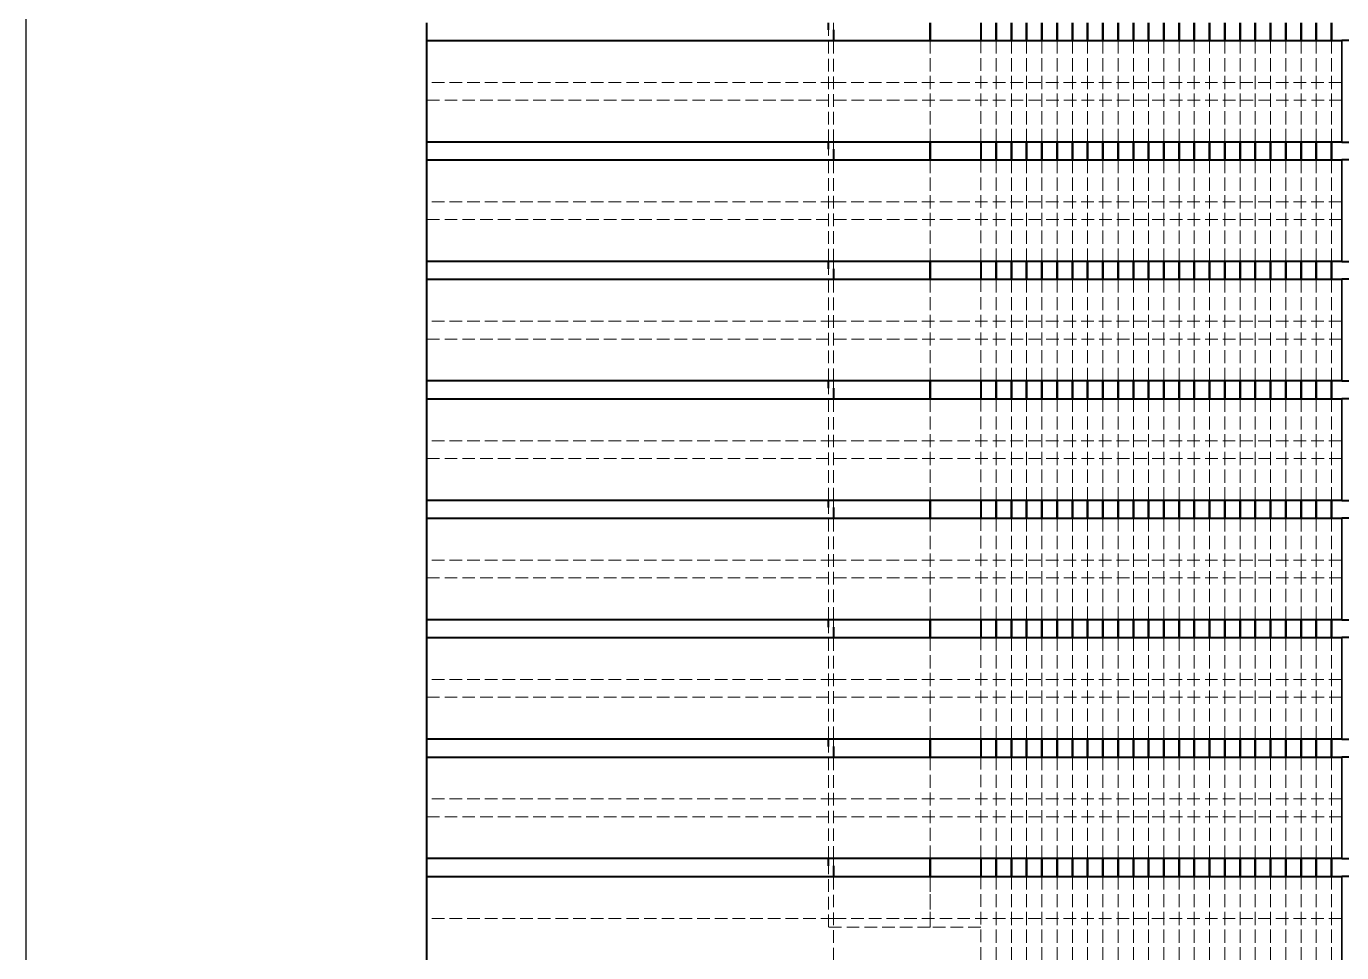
# Model space of a CAD drawing. Header units: millimetres. Extents: x 0 to 630, y 0 to 446.
# Drawn here: x 15 to 40.88, y 137.94 to 156.17 of the extents above; entities that cross this region are included whole.
import ezdxf

# ---------------------------------------------------------------- set-up
doc = ezdxf.new("R2010")
doc.units = ezdxf.units.MM
doc.header["$LTSCALE"] = 1.5
doc.linetypes.add('DASHED', pattern=[0.2067, 0.1654, -0.0413])
doc.layers.get('0').update_dxf_attribs({"color": 3, "lineweight": 25, "true_color": 0x00ff00})
for name, color, linetype, lineweight, true_color in [('가려진 것(ISO)', 2, 'DASHED', 18, 0xffff00), ('가시적인 것(ISO)', 3, 'Continuous', 40, 0x00ff00), ('가시적인 좁은 것(ISO)', 3, 'Continuous', 35, 0x00ff00)]:
    doc.layers.add(name, color=color, linetype=linetype, lineweight=lineweight, true_color=true_color)
doc.layers.add('경계(ISO)', color=7, linetype='Continuous', lineweight=25)

# ---------------------------------------------------------------- blocks, each defined once
blk = doc.blocks.new('경계 Default Border')
at = {"layer": '경계(ISO)', "flags": 128}
blk.add_lwpolyline([(10, 10), (10, 287), (410, 287), (410, 10), (10, 10)], dxfattribs=at)

msp = doc.modelspace()

# ---------------------------------------------------------------- linework, layer by layer
at = {"layer": '가려진 것(ISO)'}
for p, q in [((30.785, 153.894), (30.785, 156.102)), ((32.785, 155.894), (32.785, 153.894)), ((32.785, 153.894), (32.785, 155.894)), ((33.785, 155.894), (33.785, 153.894)), ((34.085, 155.894), (34.085, 153.894)), ((34.085, 153.894), (34.085, 155.894)), ((34.385, 155.894), (34.385, 153.894)), ((34.385, 153.894), (34.385, 155.894)), ((34.685, 155.894), (34.685, 153.894)), ((34.685, 153.894), (34.685, 155.894)), ((34.985, 155.894), (34.985, 153.894)), ((34.985, 153.894), (34.985, 155.894)), ((35.285, 155.894), (35.285, 153.894)), ((35.285, 153.894), (35.285, 155.894)), ((35.585, 155.894), (35.585, 153.894)), ((35.585, 153.894), (35.585, 155.894)), ((35.885, 155.894), (35.885, 153.894)), ((35.885, 153.894), (35.885, 155.894)), ((36.185, 155.894), (36.185, 153.894)), ((36.185, 153.894), (36.185, 155.894)), ((36.485, 155.894), (36.485, 153.894)), ((36.485, 153.894), (36.485, 155.894)), ((36.785, 155.894), (36.785, 153.894)), ((36.785, 153.894), (36.785, 155.894)), ((37.085, 155.894), (37.085, 153.894)), ((37.085, 153.894), (37.085, 155.894)), ((37.385, 155.894), (37.385, 153.894)), ((37.385, 153.894), (37.385, 155.894)), ((37.685, 155.894), (37.685, 153.894)), ((37.685, 153.894), (37.685, 155.894)), ((37.985, 155.894), (37.985, 153.894)), ((37.985, 153.894), (37.985, 155.894)), ((38.285, 155.894), (38.285, 153.894)), ((38.285, 153.894), (38.285, 155.894)), ((38.585, 155.894), (38.585, 153.894)), ((38.585, 153.894), (38.585, 155.894)), ((38.885, 155.894), (38.885, 153.894)), ((38.885, 153.894), (38.885, 155.894)), ((39.185, 155.894), (39.185, 153.894)), ((39.185, 153.894), (39.185, 155.894)), ((39.485, 155.894), (39.485, 153.894)), ((39.485, 153.894), (39.485, 155.894)), ((39.785, 155.894), (39.785, 153.894)), ((39.785, 153.894), (39.785, 155.894)), ((40.085, 155.894), (40.085, 153.894)), ((40.085, 153.894), (40.085, 155.894)), ((40.385, 155.894), (40.385, 153.894)), ((40.385, 153.894), (40.385, 155.894)), ((40.685, 155.894), (40.685, 153.894)), ((40.685, 153.894), (40.685, 155.894)), ((30.785, 151.544), (30.785, 153.752)), ((32.785, 153.544), (32.785, 151.544)), ((32.785, 151.544), (32.785, 153.544)), ((33.785, 153.544), (33.785, 151.544)), ((34.085, 153.544), (34.085, 151.544)), ((34.085, 151.544), (34.085, 153.544)), ((34.385, 153.544), (34.385, 151.544)), ((34.385, 151.544), (34.385, 153.544)), ((34.685, 153.544), (34.685, 151.544)), ((34.685, 151.544), (34.685, 153.544)), ((34.985, 153.544), (34.985, 151.544)), ((34.985, 151.544), (34.985, 153.544)), ((35.285, 153.544), (35.285, 151.544)), ((35.285, 151.544), (35.285, 153.544)), ((35.585, 153.544), (35.585, 151.544)), ((35.585, 151.544), (35.585, 153.544)), ((35.885, 153.544), (35.885, 151.544)), ((35.885, 151.544), (35.885, 153.544)), ((36.185, 153.544), (36.185, 151.544)), ((36.185, 151.544), (36.185, 153.544)), ((36.485, 153.544), (36.485, 151.544)), ((36.485, 151.544), (36.485, 153.544)), ((36.785, 153.544), (36.785, 151.544)), ((36.785, 151.544), (36.785, 153.544)), ((37.085, 153.544), (37.085, 151.544)), ((37.085, 151.544), (37.085, 153.544)), ((37.385, 153.544), (37.385, 151.544)), ((37.385, 151.544), (37.385, 153.544)), ((37.685, 153.544), (37.685, 151.544)), ((37.685, 151.544), (37.685, 153.544)), ((37.985, 153.544), (37.985, 151.544)), ((37.985, 151.544), (37.985, 153.544)), ((38.285, 153.544), (38.285, 151.544)), ((38.285, 151.544), (38.285, 153.544)), ((38.585, 153.544), (38.585, 151.544)), ((38.585, 151.544), (38.585, 153.544)), ((38.885, 153.544), (38.885, 151.544)), ((38.885, 151.544), (38.885, 153.544)), ((39.185, 153.544), (39.185, 151.544)), ((39.185, 151.544), (39.185, 153.544)), ((39.485, 153.544), (39.485, 151.544)), ((39.485, 151.544), (39.485, 153.544)), ((39.785, 153.544), (39.785, 151.544)), ((39.785, 151.544), (39.785, 153.544)), ((40.085, 153.544), (40.085, 151.544)), ((40.085, 151.544), (40.085, 153.544)), ((40.385, 153.544), (40.385, 151.544)), ((40.385, 151.544), (40.385, 153.544)), ((40.685, 153.544), (40.685, 151.544)), ((40.685, 151.544), (40.685, 153.544)), ((30.785, 149.194), (30.785, 151.402)), ((32.785, 151.194), (32.785, 149.194)), ((32.785, 149.194), (32.785, 151.194)), ((33.785, 151.194), (33.785, 149.194)), ((34.085, 151.194), (34.085, 149.194)), ((34.085, 149.194), (34.085, 151.194)), ((34.385, 151.194), (34.385, 149.194)), ((34.385, 149.194), (34.385, 151.194)), ((34.685, 151.194), (34.685, 149.194)), ((34.685, 149.194), (34.685, 151.194)), ((34.985, 151.194), (34.985, 149.194)), ((34.985, 149.194), (34.985, 151.194)), ((35.285, 151.194), (35.285, 149.194)), ((35.285, 149.194), (35.285, 151.194)), ((35.585, 151.194), (35.585, 149.194)), ((35.585, 149.194), (35.585, 151.194)), ((35.885, 151.194), (35.885, 149.194)), ((35.885, 149.194), (35.885, 151.194)), ((36.185, 151.194), (36.185, 149.194)), ((36.185, 149.194), (36.185, 151.194)), ((36.485, 151.194), (36.485, 149.194)), ((36.485, 149.194), (36.485, 151.194)), ((36.785, 151.194), (36.785, 149.194)), ((36.785, 149.194), (36.785, 151.194)), ((37.085, 151.194), (37.085, 149.194)), ((37.085, 149.194), (37.085, 151.194)), ((37.385, 151.194), (37.385, 149.194)), ((37.385, 149.194), (37.385, 151.194)), ((37.685, 151.194), (37.685, 149.194)), ((37.685, 149.194), (37.685, 151.194)), ((37.985, 151.194), (37.985, 149.194)), ((37.985, 149.194), (37.985, 151.194)), ((38.285, 151.194), (38.285, 149.194)), ((38.285, 149.194), (38.285, 151.194)), ((38.585, 151.194), (38.585, 149.194)), ((38.585, 149.194), (38.585, 151.194)), ((38.885, 151.194), (38.885, 149.194)), ((38.885, 149.194), (38.885, 151.194)), ((39.185, 151.194), (39.185, 149.194)), ((39.185, 149.194), (39.185, 151.194)), ((39.485, 151.194), (39.485, 149.194)), ((39.485, 149.194), (39.485, 151.194)), ((39.785, 151.194), (39.785, 149.194)), ((39.785, 149.194), (39.785, 151.194)), ((40.085, 151.194), (40.085, 149.194)), ((40.085, 149.194), (40.085, 151.194)), ((40.385, 151.194), (40.385, 149.194)), ((40.385, 149.194), (40.385, 151.194)), ((40.685, 151.194), (40.685, 149.194)), ((40.685, 149.194), (40.685, 151.194)), ((30.785, 146.844), (30.785, 149.052)), ((32.785, 148.844), (32.785, 146.844)), ((32.785, 146.844), (32.785, 148.844)), ((33.785, 148.844), (33.785, 146.844)), ((34.085, 148.844), (34.085, 146.844)), ((34.085, 146.844), (34.085, 148.844)), ((34.385, 148.844), (34.385, 146.844)), ((34.385, 146.844), (34.385, 148.844)), ((34.685, 148.844), (34.685, 146.844)), ((34.685, 146.844), (34.685, 148.844)), ((34.985, 148.844), (34.985, 146.844)), ((34.985, 146.844), (34.985, 148.844)), ((35.285, 148.844), (35.285, 146.844)), ((35.285, 146.844), (35.285, 148.844)), ((35.585, 148.844), (35.585, 146.844)), ((35.585, 146.844), (35.585, 148.844)), ((35.885, 148.844), (35.885, 146.844)), ((35.885, 146.844), (35.885, 148.844)), ((36.185, 148.844), (36.185, 146.844)), ((36.185, 146.844), (36.185, 148.844)), ((36.485, 148.844), (36.485, 146.844)), ((36.485, 146.844), (36.485, 148.844)), ((36.785, 148.844), (36.785, 146.844)), ((36.785, 146.844), (36.785, 148.844)), ((37.085, 148.844), (37.085, 146.844)), ((37.085, 146.844), (37.085, 148.844)), ((37.385, 148.844), (37.385, 146.844)), ((37.385, 146.844), (37.385, 148.844)), ((37.685, 148.844), (37.685, 146.844)), ((37.685, 146.844), (37.685, 148.844)), ((37.985, 148.844), (37.985, 146.844)), ((37.985, 146.844), (37.985, 148.844)), ((38.285, 148.844), (38.285, 146.844)), ((38.285, 146.844), (38.285, 148.844)), ((38.585, 148.844), (38.585, 146.844)), ((38.585, 146.844), (38.585, 148.844)), ((38.885, 148.844), (38.885, 146.844)), ((38.885, 146.844), (38.885, 148.844)), ((39.185, 148.844), (39.185, 146.844)), ((39.185, 146.844), (39.185, 148.844)), ((39.485, 148.844), (39.485, 146.844)), ((39.485, 146.844), (39.485, 148.844)), ((39.785, 148.844), (39.785, 146.844)), ((39.785, 146.844), (39.785, 148.844)), ((40.085, 148.844), (40.085, 146.844)), ((40.085, 146.844), (40.085, 148.844)), ((40.385, 148.844), (40.385, 146.844)), ((40.385, 146.844), (40.385, 148.844)), ((40.685, 148.844), (40.685, 146.844)), ((40.685, 146.844), (40.685, 148.844)), ((30.785, 144.494), (30.785, 146.702)), ((32.785, 146.494), (32.785, 144.494)), ((32.785, 144.494), (32.785, 146.494)), ((33.785, 146.494), (33.785, 144.494)), ((34.085, 146.494), (34.085, 144.494)), ((34.085, 144.494), (34.085, 146.494)), ((34.385, 146.494), (34.385, 144.494)), ((34.385, 144.494), (34.385, 146.494)), ((34.685, 146.494), (34.685, 144.494)), ((34.685, 144.494), (34.685, 146.494)), ((34.985, 146.494), (34.985, 144.494)), ((34.985, 144.494), (34.985, 146.494)), ((35.285, 146.494), (35.285, 144.494)), ((35.285, 144.494), (35.285, 146.494)), ((35.585, 146.494), (35.585, 144.494)), ((35.585, 144.494), (35.585, 146.494)), ((35.885, 146.494), (35.885, 144.494)), ((35.885, 144.494), (35.885, 146.494)), ((36.185, 146.494), (36.185, 144.494)), ((36.185, 144.494), (36.185, 146.494)), ((36.485, 146.494), (36.485, 144.494)), ((36.485, 144.494), (36.485, 146.494)), ((36.785, 146.494), (36.785, 144.494)), ((36.785, 144.494), (36.785, 146.494)), ((37.085, 146.494), (37.085, 144.494)), ((37.085, 144.494), (37.085, 146.494)), ((37.385, 146.494), (37.385, 144.494)), ((37.385, 144.494), (37.385, 146.494)), ((37.685, 146.494), (37.685, 144.494)), ((37.685, 144.494), (37.685, 146.494)), ((37.985, 146.494), (37.985, 144.494)), ((37.985, 144.494), (37.985, 146.494)), ((38.285, 146.494), (38.285, 144.494)), ((38.285, 144.494), (38.285, 146.494)), ((38.585, 146.494), (38.585, 144.494)), ((38.585, 144.494), (38.585, 146.494)), ((38.885, 146.494), (38.885, 144.494)), ((38.885, 144.494), (38.885, 146.494)), ((39.185, 146.494), (39.185, 144.494)), ((39.185, 144.494), (39.185, 146.494)), ((39.485, 146.494), (39.485, 144.494)), ((39.485, 144.494), (39.485, 146.494)), ((39.785, 146.494), (39.785, 144.494)), ((39.785, 144.494), (39.785, 146.494)), ((40.085, 146.494), (40.085, 144.494)), ((40.085, 144.494), (40.085, 146.494)), ((40.385, 146.494), (40.385, 144.494)), ((40.385, 144.494), (40.385, 146.494)), ((40.685, 146.494), (40.685, 144.494)), ((40.685, 144.494), (40.685, 146.494)), ((30.785, 142.144), (30.785, 144.352)), ((32.785, 144.144), (32.785, 142.144)), ((32.785, 142.144), (32.785, 144.144)), ((33.785, 144.144), (33.785, 142.144)), ((34.085, 144.144), (34.085, 142.144)), ((34.085, 142.144), (34.085, 144.144)), ((34.385, 144.144), (34.385, 142.144)), ((34.385, 142.144), (34.385, 144.144)), ((34.685, 144.144), (34.685, 142.144)), ((34.685, 142.144), (34.685, 144.144)), ((34.985, 144.144), (34.985, 142.144)), ((34.985, 142.144), (34.985, 144.144)), ((35.285, 144.144), (35.285, 142.144)), ((35.285, 142.144), (35.285, 144.144)), ((35.585, 144.144), (35.585, 142.144)), ((35.585, 142.144), (35.585, 144.144)), ((35.885, 144.144), (35.885, 142.144)), ((35.885, 142.144), (35.885, 144.144)), ((36.185, 144.144), (36.185, 142.144)), ((36.185, 142.144), (36.185, 144.144)), ((36.485, 144.144), (36.485, 142.144)), ((36.485, 142.144), (36.485, 144.144)), ((36.785, 144.144), (36.785, 142.144)), ((36.785, 142.144), (36.785, 144.144)), ((37.085, 144.144), (37.085, 142.144)), ((37.085, 142.144), (37.085, 144.144)), ((37.385, 144.144), (37.385, 142.144)), ((37.385, 142.144), (37.385, 144.144)), ((37.685, 144.144), (37.685, 142.144)), ((37.685, 142.144), (37.685, 144.144)), ((37.985, 144.144), (37.985, 142.144)), ((37.985, 142.144), (37.985, 144.144)), ((38.285, 144.144), (38.285, 142.144)), ((38.285, 142.144), (38.285, 144.144)), ((38.585, 144.144), (38.585, 142.144)), ((38.585, 142.144), (38.585, 144.144)), ((38.885, 144.144), (38.885, 142.144)), ((38.885, 142.144), (38.885, 144.144)), ((39.185, 144.144), (39.185, 142.144)), ((39.185, 142.144), (39.185, 144.144)), ((39.485, 144.144), (39.485, 142.144)), ((39.485, 142.144), (39.485, 144.144)), ((39.785, 144.144), (39.785, 142.144)), ((39.785, 142.144), (39.785, 144.144)), ((40.085, 144.144), (40.085, 142.144)), ((40.085, 142.144), (40.085, 144.144)), ((40.385, 144.144), (40.385, 142.144)), ((40.385, 142.144), (40.385, 144.144)), ((40.685, 144.144), (40.685, 142.144)), ((40.685, 142.144), (40.685, 144.144)), ((30.785, 139.794), (30.785, 142.002)), ((32.785, 141.794), (32.785, 139.794)), ((32.785, 139.794), (32.785, 141.794)), ((33.785, 141.794), (33.785, 139.794)), ((34.085, 141.794), (34.085, 139.794)), ((34.085, 139.794), (34.085, 141.794)), ((34.385, 141.794), (34.385, 139.794)), ((34.385, 139.794), (34.385, 141.794)), ((34.685, 141.794), (34.685, 139.794)), ((34.685, 139.794), (34.685, 141.794)), ((34.985, 141.794), (34.985, 139.794)), ((34.985, 139.794), (34.985, 141.794)), ((35.285, 141.794), (35.285, 139.794)), ((35.285, 139.794), (35.285, 141.794)), ((35.585, 141.794), (35.585, 139.794)), ((35.585, 139.794), (35.585, 141.794)), ((35.885, 141.794), (35.885, 139.794)), ((35.885, 139.794), (35.885, 141.794)), ((36.185, 141.794), (36.185, 139.794)), ((36.185, 139.794), (36.185, 141.794)), ((36.485, 141.794), (36.485, 139.794)), ((36.485, 139.794), (36.485, 141.794)), ((36.785, 141.794), (36.785, 139.794)), ((36.785, 139.794), (36.785, 141.794)), ((37.085, 141.794), (37.085, 139.794)), ((37.085, 139.794), (37.085, 141.794)), ((37.385, 141.794), (37.385, 139.794)), ((37.385, 139.794), (37.385, 141.794)), ((37.685, 141.794), (37.685, 139.794)), ((37.685, 139.794), (37.685, 141.794)), ((37.985, 141.794), (37.985, 139.794)), ((37.985, 139.794), (37.985, 141.794)), ((38.285, 141.794), (38.285, 139.794)), ((38.285, 139.794), (38.285, 141.794)), ((38.585, 141.794), (38.585, 139.794)), ((38.585, 139.794), (38.585, 141.794)), ((38.885, 141.794), (38.885, 139.794)), ((38.885, 139.794), (38.885, 141.794)), ((39.185, 141.794), (39.185, 139.794)), ((39.185, 139.794), (39.185, 141.794)), ((39.485, 141.794), (39.485, 139.794)), ((39.485, 139.794), (39.485, 141.794)), ((39.785, 141.794), (39.785, 139.794)), ((39.785, 139.794), (39.785, 141.794)), ((40.085, 141.794), (40.085, 139.794)), ((40.085, 139.794), (40.085, 141.794)), ((40.385, 141.794), (40.385, 139.794)), ((40.385, 139.794), (40.385, 141.794)), ((40.685, 141.794), (40.685, 139.794)), ((40.685, 139.794), (40.685, 141.794)), ((30.785, 138.444), (30.785, 139.652)), ((32.785, 139.444), (32.785, 138.444)), ((32.785, 138.444), (32.785, 139.444)), ((33.785, 139.444), (33.785, 137.444)), ((34.085, 139.444), (34.085, 137.444)), ((34.085, 137.444), (34.085, 139.444)), ((34.385, 139.444), (34.385, 137.444)), ((34.385, 137.444), (34.385, 139.444)), ((34.685, 139.444), (34.685, 137.444)), ((34.685, 137.444), (34.685, 139.444)), ((34.985, 139.444), (34.985, 137.444)), ((34.985, 137.444), (34.985, 139.444)), ((35.285, 139.444), (35.285, 137.444)), ((35.285, 137.444), (35.285, 139.444)), ((35.585, 139.444), (35.585, 137.444)), ((35.585, 137.444), (35.585, 139.444)), ((35.885, 139.444), (35.885, 137.444)), ((35.885, 137.444), (35.885, 139.444)), ((36.185, 139.444), (36.185, 137.444)), ((36.185, 137.444), (36.185, 139.444)), ((36.485, 139.444), (36.485, 137.444)), ((36.485, 137.444), (36.485, 139.444)), ((36.785, 139.444), (36.785, 137.444)), ((36.785, 137.444), (36.785, 139.444)), ((37.085, 139.444), (37.085, 137.444)), ((37.085, 137.444), (37.085, 139.444)), ((37.385, 139.444), (37.385, 137.444)), ((37.385, 137.444), (37.385, 139.444)), ((37.685, 139.444), (37.685, 137.444)), ((37.685, 137.444), (37.685, 139.444)), ((37.985, 139.444), (37.985, 137.444)), ((37.985, 137.444), (37.985, 139.444)), ((38.285, 139.444), (38.285, 137.444)), ((38.285, 137.444), (38.285, 139.444)), ((38.585, 139.444), (38.585, 137.444)), ((38.585, 137.444), (38.585, 139.444)), ((38.885, 139.444), (38.885, 137.444)), ((38.885, 137.444), (38.885, 139.444)), ((39.185, 139.444), (39.185, 137.444)), ((39.185, 137.444), (39.185, 139.444)), ((39.485, 139.444), (39.485, 137.444)), ((39.485, 137.444), (39.485, 139.444)), ((39.785, 139.444), (39.785, 137.444)), ((39.785, 137.444), (39.785, 139.444)), ((40.085, 139.444), (40.085, 137.444)), ((40.085, 137.444), (40.085, 139.444)), ((40.385, 139.444), (40.385, 137.444)), ((40.385, 137.444), (40.385, 139.444)), ((40.685, 139.444), (40.685, 137.444)), ((40.685, 137.444), (40.685, 139.444)), ((32.785, 138.444), (30.785, 138.444)), ((33.785, 138.444), (32.785, 138.444))]:
    msp.add_line(p, q, dxfattribs=at)
at = {"layer": '가려진 것(ISO)', "color": 1, "true_color": 0xff0000}
for p, q in [((30.885, 156.244), (30.885, 156.102)), ((30.885, 153.894), (30.885, 155.894)), ((30.885, 155.069), (22.885, 155.069)), ((30.885, 155.069), (40.885, 155.069)), ((22.885, 154.719), (30.885, 154.719)), ((40.885, 154.719), (30.885, 154.719)), ((30.885, 153.894), (30.885, 153.752)), ((30.885, 151.544), (30.885, 153.544)), ((30.885, 152.719), (22.885, 152.719)), ((30.885, 152.719), (40.885, 152.719)), ((22.885, 152.369), (30.885, 152.369)), ((40.885, 152.369), (30.885, 152.369)), ((30.885, 151.544), (30.885, 151.402)), ((30.885, 149.194), (30.885, 151.194)), ((30.885, 150.369), (22.885, 150.369)), ((30.885, 150.369), (40.885, 150.369)), ((22.885, 150.019), (30.885, 150.019)), ((40.885, 150.019), (30.885, 150.019)), ((30.885, 149.194), (30.885, 149.052)), ((30.885, 146.844), (30.885, 148.844)), ((30.885, 148.019), (22.885, 148.019)), ((30.885, 148.019), (40.885, 148.019)), ((22.885, 147.669), (30.885, 147.669)), ((40.885, 147.669), (30.885, 147.669)), ((30.885, 146.844), (30.885, 146.702)), ((30.885, 144.494), (30.885, 146.494)), ((30.885, 145.669), (22.885, 145.669)), ((30.885, 145.669), (40.885, 145.669)), ((22.885, 145.319), (30.885, 145.319)), ((40.885, 145.319), (30.885, 145.319)), ((30.885, 144.494), (30.885, 144.352)), ((30.885, 142.144), (30.885, 144.144)), ((30.885, 143.319), (22.885, 143.319)), ((30.885, 143.319), (40.885, 143.319)), ((22.885, 142.969), (30.885, 142.969)), ((40.885, 142.969), (30.885, 142.969)), ((30.885, 142.144), (30.885, 142.002)), ((30.885, 139.794), (30.885, 141.794)), ((30.885, 140.969), (22.885, 140.969)), ((30.885, 140.969), (40.885, 140.969)), ((22.885, 140.619), (30.885, 140.619)), ((40.885, 140.619), (30.885, 140.619)), ((30.885, 139.794), (30.885, 139.652)), ((30.885, 137.444), (30.885, 139.444)), ((30.885, 138.619), (22.885, 138.619)), ((30.885, 138.619), (40.885, 138.619))]:
    msp.add_line(p, q, dxfattribs=at)
at = {"layer": '가시적인 것(ISO)', "color": 1, "true_color": 0xff0000}
for p, q in [((22.885, 155.894), (22.885, 156.244)), ((30.885, 156.102), (30.885, 155.894)), ((22.885, 153.894), (22.885, 155.894)), ((22.885, 155.894), (40.885, 155.894)), ((61.885, 155.894), (40.885, 155.894)), ((22.885, 153.544), (22.885, 153.894)), ((40.885, 153.894), (22.885, 153.894)), ((40.885, 153.894), (61.885, 153.894)), ((22.885, 151.544), (22.885, 153.544)), ((22.885, 153.544), (40.885, 153.544)), ((30.885, 153.752), (30.885, 153.544)), ((61.885, 153.544), (40.885, 153.544)), ((22.885, 151.194), (22.885, 151.544)), ((40.885, 151.544), (22.885, 151.544)), ((40.885, 151.544), (61.885, 151.544)), ((22.885, 149.194), (22.885, 151.194)), ((22.885, 151.194), (40.885, 151.194)), ((30.885, 151.402), (30.885, 151.194)), ((61.885, 151.194), (40.885, 151.194)), ((22.885, 148.844), (22.885, 149.194)), ((40.885, 149.194), (22.885, 149.194)), ((40.885, 149.194), (61.885, 149.194)), ((22.885, 146.844), (22.885, 148.844)), ((22.885, 148.844), (40.885, 148.844)), ((30.885, 149.052), (30.885, 148.844)), ((61.885, 148.844), (40.885, 148.844)), ((22.885, 146.494), (22.885, 146.844)), ((40.885, 146.844), (22.885, 146.844)), ((40.885, 146.844), (61.885, 146.844)), ((30.885, 146.702), (30.885, 146.494)), ((22.885, 144.494), (22.885, 146.494)), ((22.885, 146.494), (40.885, 146.494)), ((61.885, 146.494), (40.885, 146.494)), ((22.885, 144.144), (22.885, 144.494)), ((40.885, 144.494), (22.885, 144.494)), ((40.885, 144.494), (61.885, 144.494)), ((30.885, 144.352), (30.885, 144.144)), ((22.885, 142.144), (22.885, 144.144)), ((22.885, 144.144), (40.885, 144.144)), ((61.885, 144.144), (40.885, 144.144)), ((22.885, 141.794), (22.885, 142.144)), ((40.885, 142.144), (22.885, 142.144)), ((40.885, 142.144), (61.885, 142.144)), ((30.885, 142.002), (30.885, 141.794)), ((22.885, 139.794), (22.885, 141.794)), ((22.885, 141.794), (40.885, 141.794)), ((61.885, 141.794), (40.885, 141.794)), ((22.885, 139.444), (22.885, 139.794)), ((40.885, 139.794), (22.885, 139.794)), ((40.885, 139.794), (61.885, 139.794)), ((30.885, 139.652), (30.885, 139.444)), ((22.885, 137.444), (22.885, 139.444)), ((22.885, 139.444), (40.885, 139.444)), ((90.885, 139.444), (40.885, 139.444))]:
    msp.add_line(p, q, dxfattribs=at)
at = {"layer": '가시적인 것(ISO)'}
for p, q in [((30.785, 156.102), (30.785, 156.244)), ((32.785, 156.244), (32.785, 155.894)), ((32.785, 155.894), (32.785, 156.244)), ((33.785, 156.244), (33.785, 155.894)), ((34.085, 156.244), (34.085, 155.894)), ((34.085, 155.894), (34.085, 156.244)), ((34.385, 156.244), (34.385, 155.894)), ((34.385, 155.894), (34.385, 156.244)), ((34.685, 156.244), (34.685, 155.894)), ((34.685, 155.894), (34.685, 156.244)), ((34.985, 156.244), (34.985, 155.894)), ((34.985, 155.894), (34.985, 156.244)), ((35.285, 156.244), (35.285, 155.894)), ((35.285, 155.894), (35.285, 156.244)), ((35.585, 156.244), (35.585, 155.894)), ((35.585, 155.894), (35.585, 156.244)), ((35.885, 156.244), (35.885, 155.894)), ((35.885, 155.894), (35.885, 156.244)), ((36.185, 156.244), (36.185, 155.894)), ((36.185, 155.894), (36.185, 156.244)), ((36.485, 156.244), (36.485, 155.894)), ((36.485, 155.894), (36.485, 156.244)), ((36.785, 156.244), (36.785, 155.894)), ((36.785, 155.894), (36.785, 156.244)), ((37.085, 156.244), (37.085, 155.894)), ((37.085, 155.894), (37.085, 156.244)), ((37.385, 156.244), (37.385, 155.894)), ((37.385, 155.894), (37.385, 156.244)), ((37.685, 156.244), (37.685, 155.894)), ((37.685, 155.894), (37.685, 156.244)), ((37.985, 156.244), (37.985, 155.894)), ((37.985, 155.894), (37.985, 156.244)), ((38.285, 156.244), (38.285, 155.894)), ((38.285, 155.894), (38.285, 156.244)), ((38.585, 156.244), (38.585, 155.894)), ((38.585, 155.894), (38.585, 156.244)), ((38.885, 156.244), (38.885, 155.894)), ((38.885, 155.894), (38.885, 156.244)), ((39.185, 156.244), (39.185, 155.894)), ((39.185, 155.894), (39.185, 156.244)), ((39.485, 156.244), (39.485, 155.894)), ((39.485, 155.894), (39.485, 156.244)), ((39.785, 156.244), (39.785, 155.894)), ((39.785, 155.894), (39.785, 156.244)), ((40.085, 156.244), (40.085, 155.894)), ((40.085, 155.894), (40.085, 156.244)), ((40.385, 156.244), (40.385, 155.894)), ((40.385, 155.894), (40.385, 156.244)), ((40.685, 156.244), (40.685, 155.894)), ((40.685, 155.894), (40.685, 156.244)), ((30.785, 153.752), (30.785, 153.894)), ((32.785, 153.894), (32.785, 153.544)), ((32.785, 153.544), (32.785, 153.894)), ((33.785, 153.894), (33.785, 153.544)), ((34.085, 153.894), (34.085, 153.544)), ((34.085, 153.544), (34.085, 153.894)), ((34.385, 153.894), (34.385, 153.544)), ((34.385, 153.544), (34.385, 153.894)), ((34.685, 153.894), (34.685, 153.544)), ((34.685, 153.544), (34.685, 153.894)), ((34.985, 153.894), (34.985, 153.544)), ((34.985, 153.544), (34.985, 153.894)), ((35.285, 153.894), (35.285, 153.544)), ((35.285, 153.544), (35.285, 153.894)), ((35.585, 153.894), (35.585, 153.544)), ((35.585, 153.544), (35.585, 153.894)), ((35.885, 153.894), (35.885, 153.544)), ((35.885, 153.544), (35.885, 153.894)), ((36.185, 153.894), (36.185, 153.544)), ((36.185, 153.544), (36.185, 153.894)), ((36.485, 153.894), (36.485, 153.544)), ((36.485, 153.544), (36.485, 153.894)), ((36.785, 153.894), (36.785, 153.544)), ((36.785, 153.544), (36.785, 153.894)), ((37.085, 153.894), (37.085, 153.544)), ((37.085, 153.544), (37.085, 153.894)), ((37.385, 153.894), (37.385, 153.544)), ((37.385, 153.544), (37.385, 153.894)), ((37.685, 153.894), (37.685, 153.544)), ((37.685, 153.544), (37.685, 153.894)), ((37.985, 153.894), (37.985, 153.544)), ((37.985, 153.544), (37.985, 153.894)), ((38.285, 153.894), (38.285, 153.544)), ((38.285, 153.544), (38.285, 153.894)), ((38.585, 153.894), (38.585, 153.544)), ((38.585, 153.544), (38.585, 153.894)), ((38.885, 153.894), (38.885, 153.544)), ((38.885, 153.544), (38.885, 153.894)), ((39.185, 153.894), (39.185, 153.544)), ((39.185, 153.544), (39.185, 153.894)), ((39.485, 153.894), (39.485, 153.544)), ((39.485, 153.544), (39.485, 153.894)), ((39.785, 153.894), (39.785, 153.544)), ((39.785, 153.544), (39.785, 153.894)), ((40.085, 153.894), (40.085, 153.544)), ((40.085, 153.544), (40.085, 153.894)), ((40.385, 153.894), (40.385, 153.544)), ((40.385, 153.544), (40.385, 153.894)), ((40.685, 153.894), (40.685, 153.544)), ((40.685, 153.544), (40.685, 153.894)), ((30.785, 151.402), (30.785, 151.544)), ((32.785, 151.544), (32.785, 151.194)), ((32.785, 151.194), (32.785, 151.544)), ((33.785, 151.544), (33.785, 151.194)), ((34.085, 151.544), (34.085, 151.194)), ((34.085, 151.194), (34.085, 151.544)), ((34.385, 151.544), (34.385, 151.194)), ((34.385, 151.194), (34.385, 151.544)), ((34.685, 151.544), (34.685, 151.194)), ((34.685, 151.194), (34.685, 151.544)), ((34.985, 151.544), (34.985, 151.194)), ((34.985, 151.194), (34.985, 151.544)), ((35.285, 151.544), (35.285, 151.194)), ((35.285, 151.194), (35.285, 151.544)), ((35.585, 151.544), (35.585, 151.194)), ((35.585, 151.194), (35.585, 151.544)), ((35.885, 151.544), (35.885, 151.194)), ((35.885, 151.194), (35.885, 151.544)), ((36.185, 151.544), (36.185, 151.194)), ((36.185, 151.194), (36.185, 151.544)), ((36.485, 151.544), (36.485, 151.194)), ((36.485, 151.194), (36.485, 151.544)), ((36.785, 151.544), (36.785, 151.194)), ((36.785, 151.194), (36.785, 151.544)), ((37.085, 151.544), (37.085, 151.194)), ((37.085, 151.194), (37.085, 151.544)), ((37.385, 151.544), (37.385, 151.194)), ((37.385, 151.194), (37.385, 151.544)), ((37.685, 151.544), (37.685, 151.194)), ((37.685, 151.194), (37.685, 151.544)), ((37.985, 151.544), (37.985, 151.194)), ((37.985, 151.194), (37.985, 151.544)), ((38.285, 151.544), (38.285, 151.194)), ((38.285, 151.194), (38.285, 151.544)), ((38.585, 151.544), (38.585, 151.194)), ((38.585, 151.194), (38.585, 151.544)), ((38.885, 151.544), (38.885, 151.194)), ((38.885, 151.194), (38.885, 151.544)), ((39.185, 151.544), (39.185, 151.194)), ((39.185, 151.194), (39.185, 151.544)), ((39.485, 151.544), (39.485, 151.194)), ((39.485, 151.194), (39.485, 151.544)), ((39.785, 151.544), (39.785, 151.194)), ((39.785, 151.194), (39.785, 151.544)), ((40.085, 151.544), (40.085, 151.194)), ((40.085, 151.194), (40.085, 151.544)), ((40.385, 151.544), (40.385, 151.194)), ((40.385, 151.194), (40.385, 151.544)), ((40.685, 151.544), (40.685, 151.194)), ((40.685, 151.194), (40.685, 151.544)), ((30.785, 149.052), (30.785, 149.194)), ((32.785, 149.194), (32.785, 148.844)), ((32.785, 148.844), (32.785, 149.194)), ((33.785, 149.194), (33.785, 148.844)), ((34.085, 149.194), (34.085, 148.844)), ((34.085, 148.844), (34.085, 149.194)), ((34.385, 149.194), (34.385, 148.844)), ((34.385, 148.844), (34.385, 149.194)), ((34.685, 149.194), (34.685, 148.844)), ((34.685, 148.844), (34.685, 149.194)), ((34.985, 149.194), (34.985, 148.844)), ((34.985, 148.844), (34.985, 149.194)), ((35.285, 149.194), (35.285, 148.844)), ((35.285, 148.844), (35.285, 149.194)), ((35.585, 149.194), (35.585, 148.844)), ((35.585, 148.844), (35.585, 149.194)), ((35.885, 149.194), (35.885, 148.844)), ((35.885, 148.844), (35.885, 149.194)), ((36.185, 149.194), (36.185, 148.844)), ((36.185, 148.844), (36.185, 149.194)), ((36.485, 149.194), (36.485, 148.844)), ((36.485, 148.844), (36.485, 149.194)), ((36.785, 149.194), (36.785, 148.844)), ((36.785, 148.844), (36.785, 149.194)), ((37.085, 149.194), (37.085, 148.844)), ((37.085, 148.844), (37.085, 149.194)), ((37.385, 149.194), (37.385, 148.844)), ((37.385, 148.844), (37.385, 149.194)), ((37.685, 149.194), (37.685, 148.844)), ((37.685, 148.844), (37.685, 149.194)), ((37.985, 149.194), (37.985, 148.844)), ((37.985, 148.844), (37.985, 149.194)), ((38.285, 149.194), (38.285, 148.844)), ((38.285, 148.844), (38.285, 149.194)), ((38.585, 149.194), (38.585, 148.844)), ((38.585, 148.844), (38.585, 149.194)), ((38.885, 149.194), (38.885, 148.844)), ((38.885, 148.844), (38.885, 149.194)), ((39.185, 149.194), (39.185, 148.844)), ((39.185, 148.844), (39.185, 149.194)), ((39.485, 149.194), (39.485, 148.844)), ((39.485, 148.844), (39.485, 149.194)), ((39.785, 149.194), (39.785, 148.844)), ((39.785, 148.844), (39.785, 149.194)), ((40.085, 149.194), (40.085, 148.844)), ((40.085, 148.844), (40.085, 149.194)), ((40.385, 149.194), (40.385, 148.844)), ((40.385, 148.844), (40.385, 149.194)), ((40.685, 149.194), (40.685, 148.844)), ((40.685, 148.844), (40.685, 149.194)), ((30.785, 146.702), (30.785, 146.844)), ((32.785, 146.844), (32.785, 146.494)), ((32.785, 146.494), (32.785, 146.844)), ((33.785, 146.844), (33.785, 146.494)), ((34.085, 146.844), (34.085, 146.494)), ((34.085, 146.494), (34.085, 146.844)), ((34.385, 146.844), (34.385, 146.494)), ((34.385, 146.494), (34.385, 146.844)), ((34.685, 146.844), (34.685, 146.494)), ((34.685, 146.494), (34.685, 146.844)), ((34.985, 146.844), (34.985, 146.494)), ((34.985, 146.494), (34.985, 146.844)), ((35.285, 146.844), (35.285, 146.494)), ((35.285, 146.494), (35.285, 146.844)), ((35.585, 146.844), (35.585, 146.494)), ((35.585, 146.494), (35.585, 146.844)), ((35.885, 146.844), (35.885, 146.494)), ((35.885, 146.494), (35.885, 146.844)), ((36.185, 146.844), (36.185, 146.494)), ((36.185, 146.494), (36.185, 146.844)), ((36.485, 146.844), (36.485, 146.494)), ((36.485, 146.494), (36.485, 146.844)), ((36.785, 146.844), (36.785, 146.494)), ((36.785, 146.494), (36.785, 146.844)), ((37.085, 146.844), (37.085, 146.494)), ((37.085, 146.494), (37.085, 146.844)), ((37.385, 146.844), (37.385, 146.494)), ((37.385, 146.494), (37.385, 146.844)), ((37.685, 146.844), (37.685, 146.494)), ((37.685, 146.494), (37.685, 146.844)), ((37.985, 146.844), (37.985, 146.494)), ((37.985, 146.494), (37.985, 146.844)), ((38.285, 146.844), (38.285, 146.494)), ((38.285, 146.494), (38.285, 146.844)), ((38.585, 146.844), (38.585, 146.494)), ((38.585, 146.494), (38.585, 146.844)), ((38.885, 146.844), (38.885, 146.494)), ((38.885, 146.494), (38.885, 146.844)), ((39.185, 146.844), (39.185, 146.494)), ((39.185, 146.494), (39.185, 146.844)), ((39.485, 146.844), (39.485, 146.494)), ((39.485, 146.494), (39.485, 146.844)), ((39.785, 146.844), (39.785, 146.494)), ((39.785, 146.494), (39.785, 146.844)), ((40.085, 146.844), (40.085, 146.494)), ((40.085, 146.494), (40.085, 146.844)), ((40.385, 146.844), (40.385, 146.494)), ((40.385, 146.494), (40.385, 146.844)), ((40.685, 146.844), (40.685, 146.494)), ((40.685, 146.494), (40.685, 146.844)), ((30.785, 144.352), (30.785, 144.494)), ((32.785, 144.494), (32.785, 144.144)), ((32.785, 144.144), (32.785, 144.494)), ((33.785, 144.494), (33.785, 144.144)), ((34.085, 144.494), (34.085, 144.144)), ((34.085, 144.144), (34.085, 144.494)), ((34.385, 144.494), (34.385, 144.144)), ((34.385, 144.144), (34.385, 144.494)), ((34.685, 144.494), (34.685, 144.144)), ((34.685, 144.144), (34.685, 144.494)), ((34.985, 144.494), (34.985, 144.144)), ((34.985, 144.144), (34.985, 144.494)), ((35.285, 144.494), (35.285, 144.144)), ((35.285, 144.144), (35.285, 144.494)), ((35.585, 144.494), (35.585, 144.144)), ((35.585, 144.144), (35.585, 144.494)), ((35.885, 144.494), (35.885, 144.144)), ((35.885, 144.144), (35.885, 144.494)), ((36.185, 144.494), (36.185, 144.144)), ((36.185, 144.144), (36.185, 144.494)), ((36.485, 144.494), (36.485, 144.144)), ((36.485, 144.144), (36.485, 144.494)), ((36.785, 144.494), (36.785, 144.144)), ((36.785, 144.144), (36.785, 144.494)), ((37.085, 144.494), (37.085, 144.144)), ((37.085, 144.144), (37.085, 144.494)), ((37.385, 144.494), (37.385, 144.144)), ((37.385, 144.144), (37.385, 144.494)), ((37.685, 144.494), (37.685, 144.144)), ((37.685, 144.144), (37.685, 144.494)), ((37.985, 144.494), (37.985, 144.144)), ((37.985, 144.144), (37.985, 144.494)), ((38.285, 144.494), (38.285, 144.144)), ((38.285, 144.144), (38.285, 144.494)), ((38.585, 144.494), (38.585, 144.144)), ((38.585, 144.144), (38.585, 144.494)), ((38.885, 144.494), (38.885, 144.144)), ((38.885, 144.144), (38.885, 144.494)), ((39.185, 144.494), (39.185, 144.144)), ((39.185, 144.144), (39.185, 144.494)), ((39.485, 144.494), (39.485, 144.144)), ((39.485, 144.144), (39.485, 144.494)), ((39.785, 144.494), (39.785, 144.144)), ((39.785, 144.144), (39.785, 144.494)), ((40.085, 144.494), (40.085, 144.144)), ((40.085, 144.144), (40.085, 144.494)), ((40.385, 144.494), (40.385, 144.144)), ((40.385, 144.144), (40.385, 144.494)), ((40.685, 144.494), (40.685, 144.144)), ((40.685, 144.144), (40.685, 144.494)), ((30.785, 142.002), (30.785, 142.144)), ((32.785, 142.144), (32.785, 141.794)), ((32.785, 141.794), (32.785, 142.144)), ((33.785, 142.144), (33.785, 141.794)), ((34.085, 142.144), (34.085, 141.794)), ((34.085, 141.794), (34.085, 142.144)), ((34.385, 142.144), (34.385, 141.794)), ((34.385, 141.794), (34.385, 142.144)), ((34.685, 142.144), (34.685, 141.794)), ((34.685, 141.794), (34.685, 142.144)), ((34.985, 142.144), (34.985, 141.794)), ((34.985, 141.794), (34.985, 142.144)), ((35.285, 142.144), (35.285, 141.794)), ((35.285, 141.794), (35.285, 142.144)), ((35.585, 142.144), (35.585, 141.794)), ((35.585, 141.794), (35.585, 142.144)), ((35.885, 142.144), (35.885, 141.794)), ((35.885, 141.794), (35.885, 142.144)), ((36.185, 142.144), (36.185, 141.794)), ((36.185, 141.794), (36.185, 142.144)), ((36.485, 142.144), (36.485, 141.794)), ((36.485, 141.794), (36.485, 142.144)), ((36.785, 142.144), (36.785, 141.794)), ((36.785, 141.794), (36.785, 142.144)), ((37.085, 142.144), (37.085, 141.794)), ((37.085, 141.794), (37.085, 142.144)), ((37.385, 142.144), (37.385, 141.794)), ((37.385, 141.794), (37.385, 142.144)), ((37.685, 142.144), (37.685, 141.794)), ((37.685, 141.794), (37.685, 142.144)), ((37.985, 142.144), (37.985, 141.794)), ((37.985, 141.794), (37.985, 142.144)), ((38.285, 142.144), (38.285, 141.794)), ((38.285, 141.794), (38.285, 142.144)), ((38.585, 142.144), (38.585, 141.794)), ((38.585, 141.794), (38.585, 142.144)), ((38.885, 142.144), (38.885, 141.794)), ((38.885, 141.794), (38.885, 142.144)), ((39.185, 142.144), (39.185, 141.794)), ((39.185, 141.794), (39.185, 142.144)), ((39.485, 142.144), (39.485, 141.794)), ((39.485, 141.794), (39.485, 142.144)), ((39.785, 142.144), (39.785, 141.794)), ((39.785, 141.794), (39.785, 142.144)), ((40.085, 142.144), (40.085, 141.794)), ((40.085, 141.794), (40.085, 142.144)), ((40.385, 142.144), (40.385, 141.794)), ((40.385, 141.794), (40.385, 142.144)), ((40.685, 142.144), (40.685, 141.794)), ((40.685, 141.794), (40.685, 142.144)), ((30.785, 139.652), (30.785, 139.794)), ((32.785, 139.794), (32.785, 139.444)), ((32.785, 139.444), (32.785, 139.794)), ((33.785, 139.794), (33.785, 139.444)), ((34.085, 139.794), (34.085, 139.444)), ((34.085, 139.444), (34.085, 139.794)), ((34.385, 139.794), (34.385, 139.444)), ((34.385, 139.444), (34.385, 139.794)), ((34.685, 139.794), (34.685, 139.444)), ((34.685, 139.444), (34.685, 139.794)), ((34.985, 139.794), (34.985, 139.444)), ((34.985, 139.444), (34.985, 139.794)), ((35.285, 139.794), (35.285, 139.444)), ((35.285, 139.444), (35.285, 139.794)), ((35.585, 139.794), (35.585, 139.444)), ((35.585, 139.444), (35.585, 139.794)), ((35.885, 139.794), (35.885, 139.444)), ((35.885, 139.444), (35.885, 139.794)), ((36.185, 139.794), (36.185, 139.444)), ((36.185, 139.444), (36.185, 139.794)), ((36.485, 139.794), (36.485, 139.444)), ((36.485, 139.444), (36.485, 139.794)), ((36.785, 139.794), (36.785, 139.444)), ((36.785, 139.444), (36.785, 139.794)), ((37.085, 139.794), (37.085, 139.444)), ((37.085, 139.444), (37.085, 139.794)), ((37.385, 139.794), (37.385, 139.444)), ((37.385, 139.444), (37.385, 139.794)), ((37.685, 139.794), (37.685, 139.444)), ((37.685, 139.444), (37.685, 139.794)), ((37.985, 139.794), (37.985, 139.444)), ((37.985, 139.444), (37.985, 139.794)), ((38.285, 139.794), (38.285, 139.444)), ((38.285, 139.444), (38.285, 139.794)), ((38.585, 139.794), (38.585, 139.444)), ((38.585, 139.444), (38.585, 139.794)), ((38.885, 139.794), (38.885, 139.444)), ((38.885, 139.444), (38.885, 139.794)), ((39.185, 139.794), (39.185, 139.444)), ((39.185, 139.444), (39.185, 139.794)), ((39.485, 139.794), (39.485, 139.444)), ((39.485, 139.444), (39.485, 139.794)), ((39.785, 139.794), (39.785, 139.444)), ((39.785, 139.444), (39.785, 139.794)), ((40.085, 139.794), (40.085, 139.444)), ((40.085, 139.444), (40.085, 139.794)), ((40.385, 139.794), (40.385, 139.444)), ((40.385, 139.444), (40.385, 139.794)), ((40.685, 139.794), (40.685, 139.444)), ((40.685, 139.444), (40.685, 139.794))]:
    msp.add_line(p, q, dxfattribs=at)
at = {"layer": '가시적인 좁은 것(ISO)', "color": 1, "true_color": 0xff0000}
for p, q in [((40.885, 153.894), (40.885, 155.894)), ((40.885, 151.544), (40.885, 153.544)), ((40.885, 149.194), (40.885, 151.194)), ((40.885, 146.844), (40.885, 148.844)), ((40.885, 144.494), (40.885, 146.494)), ((40.885, 142.144), (40.885, 144.144)), ((40.885, 139.794), (40.885, 141.794)), ((40.885, 137.444), (40.885, 139.444))]:
    msp.add_line(p, q, dxfattribs=at)

# ---------------------------------------------------------------- block references
at = {"xscale": 1.5, "yscale": 1.5, "zscale": 1.5}
msp.add_blockref('경계 Default Border', (0, 0), dxfattribs=at)

doc.saveas('drawing.dxf')
